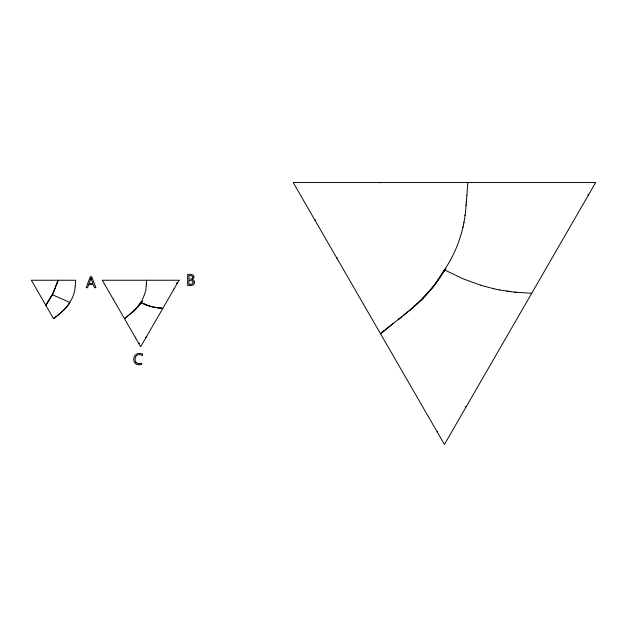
<?xml version="1.0" encoding="UTF-8"?>
<svg xmlns="http://www.w3.org/2000/svg" width="627" height="627" viewBox="0 0 627 627"><rect width="100%" height="100%" fill="white"/><g stroke="black" fill="none" stroke-linecap="round" stroke-linejoin="round"><path stroke-width="0.94" d="M140.589 304.518C142.117 298.57 146.35 292.942 146.138 286.28M444.378 271.507L444.433 269.845C457.295 250.894 464.701 228.62 466.018 205.774M146.608 280.253L146.318 284.156M467.836 182.543L466.896 195.31M466.896 195.287L466.559 199.496M146.318 284.164L146.287 284.556M466.559 199.519L466.433 201.071M466.347 202.121L466.433 201.087M466.3 202.639L466.386 201.612M146.216 285.363L146.162 286.022M142.447 354.137L142.329 355.509A5.377 5.377 0 0 0 139.547 354.616L139.092 354.608A3.981 3.981 0 0 0 136.749 355.47A4.279 4.279 0 0 0 135.432 357.445L135.189 358.378A7.226 7.226 0 0 0 135.111 359.146L135.158 360.298A4.091 4.091 0 0 0 135.934 362.202M466.3 202.662L466.159 204.206M466.159 204.222L466.01 205.789M75.232 286.022L75.679 280.253L31.35 280.253L53.514 318.641C64.275 311.219 74.511 300.043 75.209 286.288M464.921 215.602L464.991 215.085M463.831 222.726L463.925 222.217M462.953 227.248L463.063 226.747M55.591 286.97L55.325 287.707M55.921 286.045L56.116 285.497M55.254 287.887L55.058 288.436M56.187 285.316L56.728 283.851M54.988 288.624L54.126 290.81M56.798 283.663L57.018 283.122M57.088 282.934L58.28 280.253L52.558 294.11M54.055 290.991L53.82 291.524M135.526 337.843L135.808 337.177M53.742 291.704L53.146 292.974M46.382 304.534L46.257 304.769A36.107 36.068 0 0 0 45.904 305.467L48.875 300.255M45.904 305.467L46.719 303.907M52.911 293.428L52.37 294.447M52.527 294.157L51.336 296.257M46.602 304.119L49.149 299.808M142.791 301.195L140.667 302.418L138.12 306.321A35.261 32.745 60 0 1 137.579 307.003L133.982 310.812M46.813 303.734L47.103 303.217M51.994 295.129L51.767 295.529M47.197 303.053L47.487 302.543M138.849 343.596L139.029 343.298A7.234 7.234 0 0 1 138.849 343.596A6.905 6.905 0 0 0 139.061 343.228M50.521 297.598L52.245 294.674L69.738 302.418M51.367 296.203L50.967 296.869M47.926 301.814L48.193 301.368M51.202 296.477L50.928 296.924M50.865 297.041L50.113 298.264L50.458 297.707M48.804 300.364L50.042 298.374M50.246 298.044L49.698 298.922M440.021 277.259L444.433 269.845L446.126 268.873M439.347 278.294L434.103 285.614M138.167 306.258L137.164 307.504A39.203 36.397 60 0 1 136.451 308.319L136.255 308.539A42.471 39.438 60 0 1 135.456 309.377A46.664 43.326 60 0 1 134.429 310.389L133.065 311.643M433.594 286.257L426.713 294.306M426.164 294.902L422.19 298.985M423.115 298.06L418.091 302.912M421.908 299.267L434.229 285.45L444.433 269.845L463.196 278.858L480.98 285.332M134.876 309.957L134.429 310.389A52.519 48.765 60 0 1 133.371 311.368L129.836 314.323M421.618 299.549L414.478 306.18M421.031 300.121L419.863 301.242M419.04 302.026L416.532 304.338M417.496 303.468L410.183 309.887M133.802 310.976L133.371 311.368M414.635 306.047L409.251 310.671M132.83 311.846L130.22 314.017M412.033 308.312L412.644 307.779M61.36 312.317L57.629 315.342M410.552 309.573L405.81 313.5M124.757 318.383L124.444 318.641L126.223 317.184M380.526 333.76L384.014 330.86M53.514 318.641L56.877 315.93M381.145 333.243L381.765 332.725M124.663 318.461L125.831 317.497M381.396 333.031L383.144 331.581M408.318 311.447L403.764 315.154M131.458 313.014L130.902 313.469M383.638 331.174L387.541 328.007M383.795 331.04L388.426 327.302M406.186 313.194L398.216 319.566M125.713 317.599L127.352 316.29M385.527 329.637L386.154 329.128M403.294 315.538L403.921 315.028M126.356 317.082L127.579 316.11M388.207 327.474L390.425 325.711M388.05 327.6L389.312 326.596M401.39 317.058L402.025 316.549M127.477 316.188L129.499 314.597M129.421 314.66L128.935 315.044M389.947 326.087L392.87 323.775M400.888 317.458L398.85 319.065M391.091 325.186L391.985 324.48M392.486 324.081L399.109 318.869M315.044 220.343L315.632 219.889M113.362 299.447L113.816 299.22M336.871 258.152L337.302 257.94M173.914 289.157L173.271 289.415M466.261 406.649L465.359 406.837M145.903 337.216L146.209 337.146A11.49 11.49 0 0 1 145.754 337.255M91.009 278.067L91.033 278.192A4.083 4.083 0 0 0 91.166 278.749L92.898 283.451L89.073 283.451L90.79 278.749A4.42 4.42 0 0 0 90.962 278.004M190.686 284.29L188.931 284.29L188.931 280.324L192.567 280.943A1.52 1.52 0 0 1 192.912 281.421L193.069 282.04M531.743 293.24L514.501 292.174L499.39 289.925M158.153 308.053L162.832 308.359A56.218 51.547 -50.9 0 1 161.374 308.288M514.501 292.174L516.405 292.362M138.732 363.636L138.293 363.582A3.778 3.778 0 0 1 135.926 362.21M510.699 291.727L506.914 291.202M499.398 289.925L493.81 288.749M493.817 288.749L480.98 285.332M149.649 306.258L140.299 302.222M144.108 304.126A59.165 54.964 -66 0 0 146.318 305.067A59.267 55.066 -66 0 1 144.108 304.126L142.376 303.303A69.691 64.652 -73.5 0 1 140.652 302.449A32.996 30.637 60 0 1 139.147 304.91A33.874 31.452 60 0 1 138.293 306.094A33.584 31.178 60 0 1 137.399 307.23L137.211 307.449A38.38 35.637 60 0 1 136.639 308.108L136.451 308.319A42.244 39.227 60 0 1 135.456 309.377M587.985 194.699L588.494 194.942M177.237 283.404L176.493 283.138A5.235 5.235 0 0 1 177.276 283.294M380.526 182.543L380.581 182.935M193.884 276.813C193.696 273.874 189.526 274.265 187.638 274.43L187.638 285.465L190.859 285.465A3.88 3.88 0 0 0 193.578 284.509A2.955 2.955 0 0 0 194.433 282.463M444.574 269.939A142.407 132.219 60 0 1 423.053 297.99M437.756 431.548A49.008 49.008 0 0 1 437.505 432.05M437.615 431.603A36.264 36.264 0 0 1 437.34 432.097M437.528 431.642A28.489 28.489 0 0 1 437.285 432.058M140.667 302.418A32.189 29.892 60 0 1 139.939 303.68A31.953 29.673 60 0 1 139.147 304.91A31.765 29.493 60 0 1 138.293 306.086M161.413 307.888A52.566 48.287 -51.8 0 1 146.381 304.918M139.037 343.337A12.438 12.438 0 0 1 138.912 343.596M69.91 302.535A42.456 39.423 60 0 1 61.297 312.238M158.176 307.904A51.281 47.307 -54.4 0 1 149.681 306.172M190.694 284.25A2.774 2.774 0 0 0 192.481 283.804A1.975 1.975 0 0 0 193.045 282.048M194.401 282.463A2.806 2.806 0 0 0 193.806 280.41A2.884 2.884 0 0 0 191.98 279.611L191.98 279.595A2.782 2.782 0 0 0 193.923 276.813M138.732 363.613A5.557 5.557 0 0 0 141.678 363.182L141.553 364.405A6.701 6.701 0 0 1 138.465 364.734L136.851 364.428A4.891 4.891 0 0 1 133.849 360.572L133.747 359.153A8.339 8.339 0 0 1 133.849 358.213L134.154 357.037A5.455 5.455 0 0 1 135.518 354.913A5.361 5.361 0 0 1 138.724 353.44L139.899 353.456A6.74 6.74 0 0 1 142.47 354.098M88.642 284.611L87.545 287.707L86.103 287.707L90.335 276.672L91.675 276.672L95.923 287.707L94.489 287.707L93.321 284.611L88.642 284.611M179.056 280.253L140.667 346.747L102.279 280.253L179.056 280.253M595.65 182.543L444.433 444.457L293.217 182.543L595.65 182.543M190.42 275.598L188.931 275.598L188.931 279.156L190.255 279.156A2.665 2.665 0 0 0 191.956 278.694A1.897 1.897 0 0 0 192.489 277.016L192.403 276.499A1.254 1.254 0 0 0 192.128 276.107L190.42 275.598"/></g></svg>
